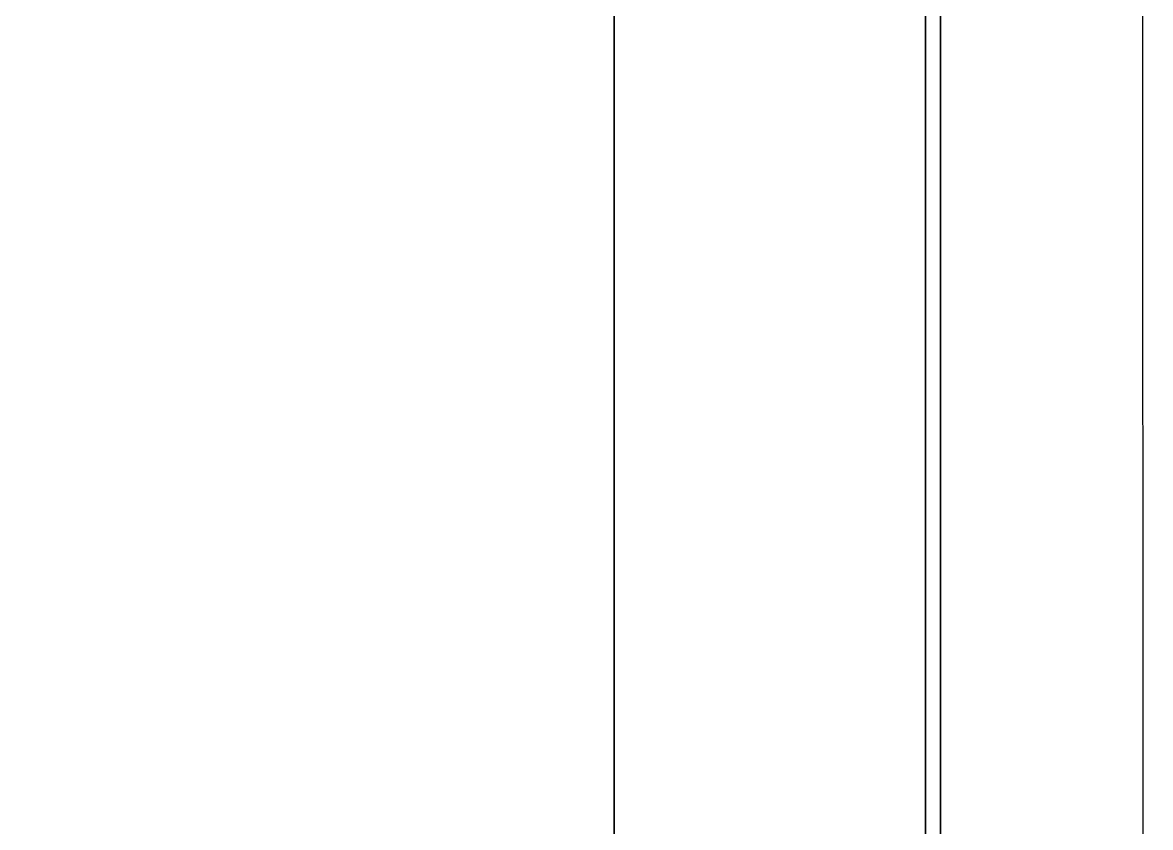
# Model space of a CAD drawing. Header units: millimetres. Extents: x 68 to 2000, y 100 to 2870.
# Drawn here: x 674.295 to 675.02, y 2111.366 to 2111.883 of the extents above; entities that cross this region are included whole.
import ezdxf

# ---------------------------------------------------------------- set-up
doc = ezdxf.new("R2010")
doc.units = ezdxf.units.MM
doc.header["$LTSCALE"] = 10
doc.layers.add('_Sichtbarkanten', color=7, linetype='Continuous', lineweight=25)
doc.layers.add('Sichtbar schmal (ISO)', color=7, linetype='Continuous', lineweight=35)

msp = doc.modelspace()

# ---------------------------------------------------------------- linework, layer by layer
at = {"layer": '_Sichtbarkanten'}
msp.add_line((675.0202, 2073.66985), (675.01508, 2114.01141), dxfattribs=at)
at = {"layer": 'Sichtbar schmal (ISO)'}
for p, q in [((674.67558, 2107.07288), (674.67558, 2111.91413)), ((674.87555, 2107.07458), (674.87555, 2111.91585)), ((674.88527, 2073.66985), (674.88527, 2111.91585))]:
    msp.add_line(p, q, dxfattribs=at)
for centre, major_axis, start_param, end_param in [((649.42944, 2104.37258), (25.38466, 0.5274), 0.085781, 3.014265), ((649.42944, 2104.3737), (25.24875, 0.3525), 0.092568, 3.021104)]:
    msp.add_ellipse(centre, major_axis=major_axis, ratio=0.999999, start_param=start_param, end_param=end_param, dxfattribs=at)

doc.saveas('drawing.dxf')
